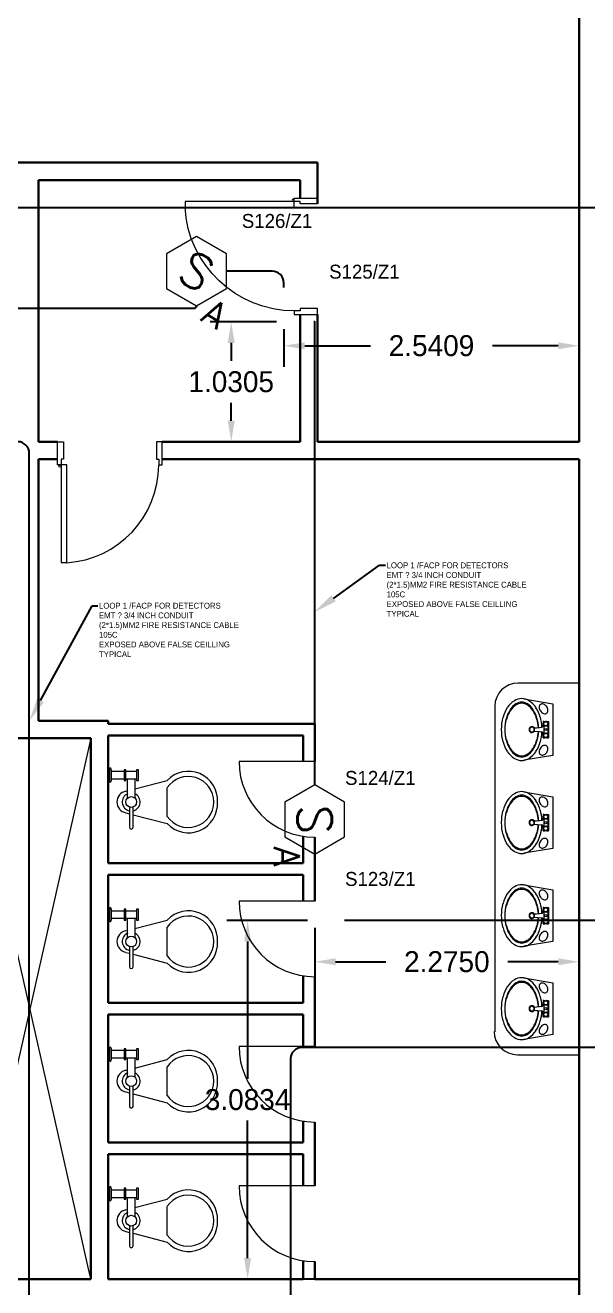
# Model space of a CAD drawing. Extents: x -3404 to 3497, y 0 to 399.
# Drawn here: x 79.76 to 84.6, y 367.8 to 378.66 of the extents above; entities that cross this region are included whole.
import ezdxf
from ezdxf import colors
from ezdxf.entities.mleader import LeaderData, LeaderLine
from ezdxf.enums import TextEntityAlignment as Align
from ezdxf.math import Vec2, Vec3

# ---------------------------------------------------------------- set-up
doc = ezdxf.new("R2010")
doc.units = 0
doc.header["$LTSCALE"] = 0.15
doc.layers.get('0').update_dxf_attribs({"color": 252})
doc.layers.get('Defpoints').update_dxf_attribs({"color": 252})
for name, color, linetype in [('0 ARCH', 252, 'Continuous'), ('0 DD', 252, 'Continuous'), ('0 sockets', 252, 'Continuous'), ('0 WIRING', 3, 'Continuous'), ('00-BT-FAS-TEXT', 2, 'Continuous'), ('AUTOINCR', 7, 'Continuous'), ('bound', 252, 'Continuous'), ('FIRE_LOOP', 7, 'Continuous')]:
    doc.layers.add(name, color=color, linetype=linetype)
for name, color, linetype, lineweight in [('anal', 252, 'Continuous', 20), ('DOOR', 252, 'Continuous', 20), ('FIXT', 252, 'Continuous', 9), ('sofa', 252, 'Continuous', 9), ('T-FIRE-B', 4, 'Continuous', 0), ('T-TEXT', 2, 'Continuous', 0), ('wall', 252, 'Continuous', 30), ('WC', 252, 'Continuous', 9)]:
    doc.layers.add(name, color=color, linetype=linetype, lineweight=lineweight)
doc.styles.add('ROMANS', font='ROMANS.shx', dxfattribs={"width": 0.8})
doc.dimstyles.get("Standard").update_dxf_attribs({"dimtxt": 0.18, "dimasz": 0.18, "dimexe": 0.18, "dimexo": 0.0625, "dimgap": 0.09, "dimtad": 0, "dimtih": 1, "dimtoh": 1, "dimdec": 4, "dimzin": 0, "dimdsep": 46, "dimtxsty": 'Standard', "dimcen": 0.09, "dimadec": 0, "dimazin": 0, "dimtfac": 1, "dimtdec": 4, "dimtofl": 0, "dimtmove": 0, "dimatfit": 3, "dimfxl": 1, "dimtolj": 1, "dimtzin": 0, "dimarcsym": 0})

# ---------------------------------------------------------------- blocks, each defined once
blk = doc.blocks.new('D100')
at = {"layer": 'DOOR'}
for points in [[(0.03, 0.2), (0.03, 1.14), (0.078, 1.14), (0.078, 0.2)], [(0.03, 0.2), (0, 0.2), (0, 0), (0.05, 0), (0.05, 0.15), (0.03, 0.15)], [(0.97, 0.2), (1, 0.2), (1, 0), (0.95, 0), (0.95, 0.15), (0.97, 0.15)]]:
    blk.add_lwpolyline(points, close=True, dxfattribs=at)
blk.add_circle((0.02, 0.21), 0.01, dxfattribs=at)
blk.add_arc((0.029, 0.2), 0.941, 0.0029, 86.9663, dxfattribs=at)
blk = doc.blocks.new('ARCH')
at = {"layer": 'anal'}
for p, q in [((84.525, 373), (84, 373)), ((83.8, 372.8), (83.8, 370)), ((83.994, 369.804), (84.525, 369.804))]:
    blk.add_line(p, q, dxfattribs=at)
for centre, start, end in [((84, 372.8), 90, 180), ((83.994, 370.004), 180, 270)]:
    blk.add_arc(centre, 0.2, start, end, dxfattribs=at)
at = {"layer": 'bound', "color": 2}
blk.add_lwpolyline([(91.902, 377.348), (94.426, 377.348), (94.426, 312.722), (-14.994, 312.722), (-14.994, 377.09), (94.639, 377.09)], dxfattribs=at)
at = {"layer": 'DOOR'}
for p, q in [((82.25, 372.325), (81.6, 372.325)), ((82.25, 371.125), (81.6, 371.125)), ((82.25, 369.875), (81.6, 369.875)), ((82.25, 368.675), (81.6, 368.675))]:
    blk.add_line(p, q, dxfattribs=at)
for points in [[(80.069, 374.875), (80.039, 374.875), (80.039, 375.075), (80.089, 375.075), (80.089, 374.925), (80.069, 374.925)], [(80.909, 374.875), (80.939, 374.875), (80.939, 375.075), (80.889, 375.075), (80.889, 374.925), (80.909, 374.925)], [(80.069, 374.875), (80.069, 374.035), (80.117, 374.035), (80.117, 374.875)]]:
    blk.add_lwpolyline(points, close=True, dxfattribs=at)
blk.add_circle((80.059, 374.865), 0.01, dxfattribs=at)
for centre, radius, start, end in [((80.064, 374.878), 0.845, 273.6111, 359.7782), ((82.25, 372.325), 0.65, 180, 270), ((82.25, 371.125), 0.65, 180, 270), ((82.25, 369.875), 0.65, 180, 270), ((82.25, 368.675), 0.65, 180, 270)]:
    blk.add_arc(centre, radius, start, end, dxfattribs=at)
at = {"layer": 'FIXT'}
for p, q in [((84.05, 372.864), (84.3, 372.822)), ((84.3, 372.822), (84.3, 372.377)), ((84.136, 372.614), (84.184, 372.618)), ((84.138, 372.613), (84.136, 372.614)), ((84.138, 372.587), (84.136, 372.586)), ((84.138, 372.613), (84.202, 372.62)), ((84.138, 372.587), (84.202, 372.58)), ((84.216, 372.67), (84.216, 372.639)), ((84.216, 372.67), (84.229, 372.67)), ((84.22, 372.669), (84.216, 372.67)), ((84.22, 372.669), (84.227, 372.669)), ((84.22, 372.669), (84.22, 372.663)), ((84.22, 372.637), (84.22, 372.563)), ((84.247, 372.67), (84.261, 372.67)), ((84.249, 372.669), (84.256, 372.669)), ((84.256, 372.669), (84.261, 372.67)), ((84.256, 372.669), (84.256, 372.663)), ((84.256, 372.637), (84.256, 372.563)), ((84.261, 372.67), (84.261, 372.53)), ((84.136, 372.586), (84.184, 372.582)), ((84.216, 372.53), (84.216, 372.561)), ((84.22, 372.531), (84.216, 372.53)), ((84.216, 372.53), (84.229, 372.53)), ((84.22, 372.531), (84.22, 372.537)), ((84.22, 372.531), (84.227, 372.531)), ((84.247, 372.53), (84.261, 372.53)), ((84.249, 372.531), (84.256, 372.531)), ((84.256, 372.531), (84.256, 372.537)), ((84.256, 372.531), (84.261, 372.53)), ((84.3, 372.377), (84.05, 372.336)), ((84.05, 372.064), (84.3, 372.022)), ((84.3, 372.022), (84.3, 371.577)), ((84.216, 371.87), (84.216, 371.839)), ((84.216, 371.87), (84.229, 371.87)), ((84.22, 371.869), (84.216, 371.87)), ((84.22, 371.869), (84.227, 371.869)), ((84.22, 371.869), (84.22, 371.863)), ((84.22, 371.837), (84.22, 371.763)), ((84.247, 371.87), (84.261, 371.87)), ((84.249, 371.869), (84.256, 371.869)), ((84.256, 371.869), (84.261, 371.87)), ((84.256, 371.869), (84.256, 371.863)), ((84.256, 371.837), (84.256, 371.763)), ((84.261, 371.87), (84.261, 371.73)), ((84.136, 371.814), (84.184, 371.818)), ((84.138, 371.813), (84.136, 371.814)), ((84.138, 371.787), (84.136, 371.786)), ((84.136, 371.786), (84.184, 371.782)), ((84.138, 371.813), (84.202, 371.82)), ((84.138, 371.787), (84.202, 371.78)), ((84.216, 371.73), (84.216, 371.761)), ((84.22, 371.731), (84.216, 371.73)), ((84.216, 371.73), (84.229, 371.73)), ((84.22, 371.731), (84.22, 371.737)), ((84.22, 371.731), (84.227, 371.731)), ((84.247, 371.73), (84.261, 371.73)), ((84.249, 371.731), (84.256, 371.731)), ((84.256, 371.731), (84.256, 371.737)), ((84.256, 371.731), (84.261, 371.73)), ((84.3, 371.577), (84.05, 371.536)), ((84.05, 371.264), (84.3, 371.222)), ((84.3, 371.222), (84.3, 370.777)), ((84.216, 371.07), (84.216, 371.039)), ((84.216, 371.07), (84.229, 371.07)), ((84.22, 371.069), (84.216, 371.07)), ((84.22, 371.069), (84.227, 371.069)), ((84.22, 371.069), (84.22, 371.063)), ((84.247, 371.07), (84.261, 371.07)), ((84.249, 371.069), (84.256, 371.069)), ((84.256, 371.069), (84.261, 371.07)), ((84.256, 371.069), (84.256, 371.063)), ((84.261, 371.07), (84.261, 370.93)), ((84.136, 371.014), (84.184, 371.018)), ((84.138, 371.013), (84.136, 371.014)), ((84.138, 370.987), (84.136, 370.986)), ((84.136, 370.986), (84.184, 370.982)), ((84.138, 371.013), (84.202, 371.02)), ((84.138, 370.987), (84.202, 370.98)), ((84.216, 370.93), (84.216, 370.961)), ((84.22, 371.037), (84.22, 370.963)), ((84.256, 371.037), (84.256, 370.963)), ((84.22, 370.931), (84.216, 370.93)), ((84.216, 370.93), (84.229, 370.93)), ((84.22, 370.931), (84.22, 370.937)), ((84.22, 370.931), (84.227, 370.931)), ((84.247, 370.93), (84.261, 370.93)), ((84.249, 370.931), (84.256, 370.931)), ((84.256, 370.931), (84.256, 370.937)), ((84.256, 370.931), (84.261, 370.93)), ((84.3, 370.777), (84.05, 370.736)), ((84.05, 370.464), (84.3, 370.422)), ((84.3, 370.422), (84.3, 369.977)), ((84.136, 370.214), (84.184, 370.218)), ((84.138, 370.213), (84.136, 370.214)), ((84.138, 370.213), (84.202, 370.22)), ((84.216, 370.27), (84.216, 370.239)), ((84.216, 370.27), (84.229, 370.27)), ((84.22, 370.269), (84.216, 370.27)), ((84.22, 370.269), (84.227, 370.269)), ((84.22, 370.269), (84.22, 370.263)), ((84.22, 370.237), (84.22, 370.163)), ((84.247, 370.27), (84.261, 370.27)), ((84.249, 370.269), (84.256, 370.269)), ((84.256, 370.269), (84.261, 370.27)), ((84.256, 370.269), (84.256, 370.263)), ((84.256, 370.237), (84.256, 370.163)), ((84.261, 370.27), (84.261, 370.13)), ((84.138, 370.187), (84.136, 370.186)), ((84.136, 370.186), (84.184, 370.182)), ((84.138, 370.187), (84.202, 370.18)), ((84.216, 370.13), (84.216, 370.161)), ((84.22, 370.131), (84.216, 370.13)), ((84.216, 370.13), (84.229, 370.13)), ((84.22, 370.131), (84.22, 370.137)), ((84.22, 370.131), (84.227, 370.131)), ((84.247, 370.13), (84.261, 370.13)), ((84.249, 370.131), (84.256, 370.131)), ((84.256, 370.131), (84.256, 370.137)), ((84.256, 370.131), (84.261, 370.13)), ((84.3, 369.977), (84.05, 369.936))]:
    blk.add_line(p, q, dxfattribs=at)
for centre, radius in [((84.238, 372.65), 0.022), ((84.238, 372.65), 0.0173), ((84.238, 372.6), 0.0095), ((84.238, 372.55), 0.022), ((84.238, 372.55), 0.0173), ((84.238, 371.85), 0.022), ((84.238, 371.85), 0.0173), ((84.238, 371.75), 0.022), ((84.238, 371.75), 0.0173), ((84.238, 371.8), 0.0095), ((84.238, 371.05), 0.022), ((84.238, 371.05), 0.0173), ((84.238, 370.95), 0.022), ((84.238, 370.95), 0.0173), ((84.238, 371), 0.0095), ((84.238, 370.25), 0.022), ((84.238, 370.25), 0.0173), ((84.238, 370.2), 0.0095), ((84.238, 370.15), 0.022), ((84.238, 370.15), 0.0173)]:
    blk.add_circle(centre, radius, dxfattribs=at)
for centre, radius, start, end in [((84.075, 372.677), 0.202, 122.0725, 146.5346), ((84.075, 372.677), 0.172, 122.0725, 146.5346), ((84.075, 372.667), 0.172, 122.0725, 146.5346), ((84.031, 372.747), 0.119, 90, 122.0725), ((84.031, 372.747), 0.0886, 90, 122.0725), ((84.031, 372.737), 0.0886, 90, 122.0725), ((84.031, 372.747), 0.119, 57.9275, 90), ((84.031, 372.747), 0.0886, 57.9275, 90), ((84.031, 372.737), 0.0886, 57.9275, 90), ((83.986, 372.677), 0.172, 33.4654, 57.9275), ((83.986, 372.667), 0.172, 33.4654, 57.9275), ((83.986, 372.677), 0.202, 33.4654, 57.9275), ((84.217, 372.791), 0.036, 154.0705, 178.3103), ((84.206, 372.796), 0.0237, 125, 154.0705), ((84.206, 372.796), 0.0237, 95.9295, 125), ((84.208, 372.784), 0.036, 71.6897, 95.9295), ((84.204, 372.773), 0.0477, 52.1518, 71.6897), ((84.194, 372.761), 0.0632, 35, 52.1518), ((84.255, 372.6), 0.4, 164.6876, 180), ((84.145, 372.63), 0.285, 146.5346, 164.6876), ((84.255, 372.6), 0.37, 164.6876, 180), ((84.145, 372.63), 0.255, 146.5346, 164.6876), ((84.145, 372.62), 0.255, 146.5346, 164.6876), ((83.916, 372.63), 0.255, 15.3124, 33.4654), ((83.916, 372.62), 0.255, 15.3124, 33.4654), ((83.916, 372.63), 0.285, 15.3124, 33.4654), ((83.806, 372.6), 0.37, 2.6867, 15.3124), ((84.229, 372.791), 0.0477, 178.3103, 197.8482), ((84.244, 372.796), 0.0632, 197.8482, 215), ((84.244, 372.796), 0.0632, 215, 232.1518), ((83.806, 372.6), 0.4, 3.1171, 15.3124), ((84.234, 372.783), 0.0477, 232.1518, 251.6897), ((84.231, 372.772), 0.036, 251.6897, 275.9295), ((84.232, 372.76), 0.0237, 275.9295, 305), ((84.194, 372.761), 0.0632, 17.8482, 35), ((84.232, 372.76), 0.0237, 305, 334.0705), ((84.221, 372.765), 0.036, 334.0705, 358.3103), ((84.209, 372.766), 0.0477, 358.3103, 17.8482), ((84.255, 372.6), 0.4, 180, 195.3124), ((84.255, 372.59), 0.37, 164.6876, 178.4524), ((84.255, 372.6), 0.37, 180, 195.3124), ((84.255, 372.61), 0.37, 181.5476, 195.3124), ((84.119, 372.6), 0.025, 31.8827, 328.1173), ((84.119, 372.6), 0.02, 90, 270), ((84.119, 372.6), 0.02, 31.4993, 90), ((84.119, 372.6), 0.02, 270, 328.5007), ((84.235, 372.6), 0.099, 171.872, 188.128), ((84.235, 372.6), 0.0978, 172.2121, 187.7879), ((83.806, 372.59), 0.37, 4.229, 15.3124), ((84.196, 372.639), 0.02, 285.0613, 0), ((84.2, 372.64), 0.02, 275.9777, 353.3473), ((84.209, 372.65), 0.0115, 315.8561, 44.1439), ((84.238, 372.679), 0.0115, 225.8561, 314.1439), ((84.238, 372.621), 0.0115, 45.8561, 134.1439), ((84.267, 372.65), 0.0115, 135.8561, 224.1439), ((84.145, 372.57), 0.285, 195.3124, 213.4654), ((84.145, 372.58), 0.255, 195.3124, 213.4654), ((84.145, 372.57), 0.255, 195.3124, 213.4654), ((83.916, 372.58), 0.255, 326.5346, 344.6876), ((83.916, 372.57), 0.255, 326.5346, 344.6876), ((83.916, 372.57), 0.285, 326.5346, 344.6876), ((83.806, 372.6), 0.37, 344.6876, 357.3133), ((83.806, 372.61), 0.37, 344.6876, 355.771), ((83.806, 372.6), 0.4, 344.6876, 356.8829), ((84.196, 372.561), 0.02, 0, 74.9387), ((84.2, 372.56), 0.02, 6.6527, 84.0223), ((84.209, 372.55), 0.0115, 315.8561, 44.1439), ((84.238, 372.579), 0.0115, 225.8561, 314.1439), ((84.238, 372.521), 0.0115, 45.8561, 134.1439), ((84.267, 372.55), 0.0115, 135.8561, 224.1439), ((84.075, 372.523), 0.202, 213.4654, 237.9275), ((84.075, 372.533), 0.172, 213.4654, 237.9275), ((84.075, 372.523), 0.172, 213.4654, 237.9275), ((84.031, 372.463), 0.0886, 237.9275, 270), ((84.031, 372.453), 0.0886, 237.9275, 270), ((84.031, 372.463), 0.0886, 270, 302.0725), ((84.031, 372.453), 0.0886, 270, 302.0725), ((83.986, 372.533), 0.172, 302.0725, 326.5346), ((83.986, 372.523), 0.172, 302.0725, 326.5346), ((83.986, 372.523), 0.202, 302.0725, 326.5346), ((84.229, 372.409), 0.0477, 162.1518, 181.6897), ((84.217, 372.409), 0.036, 181.6897, 205.9295), ((84.244, 372.404), 0.0632, 145, 162.1518), ((84.206, 372.404), 0.0237, 205.9295, 235), ((84.244, 372.404), 0.0632, 127.8482, 145), ((84.206, 372.404), 0.0237, 235, 264.0705), ((84.208, 372.416), 0.036, 264.0705, 288.3103), ((84.234, 372.417), 0.0477, 108.3103, 127.8482), ((84.231, 372.428), 0.036, 84.0705, 108.3103), ((84.204, 372.427), 0.0477, 288.3103, 307.8482), ((84.194, 372.439), 0.0632, 307.8482, 325), ((84.232, 372.44), 0.0237, 55, 84.0705), ((84.232, 372.44), 0.0237, 25.9295, 55), ((84.194, 372.439), 0.0632, 325, 342.1518), ((84.221, 372.435), 0.036, 1.6897, 25.9295), ((84.209, 372.434), 0.0477, 342.1518, 1.6897), ((84.031, 372.453), 0.119, 237.9275, 270), ((84.031, 372.453), 0.119, 270, 302.0725), ((84.075, 371.877), 0.202, 122.0725, 146.5346), ((84.031, 371.947), 0.119, 90, 122.0725), ((84.031, 371.947), 0.119, 57.9275, 90), ((83.986, 371.877), 0.202, 33.4654, 57.9275), ((84.145, 371.83), 0.285, 146.5346, 164.6876), ((84.145, 371.83), 0.255, 146.5346, 164.6876), ((84.145, 371.82), 0.255, 146.5346, 164.6876), ((84.075, 371.877), 0.172, 122.0725, 146.5346), ((84.075, 371.867), 0.172, 122.0725, 146.5346), ((84.031, 371.947), 0.0886, 90, 122.0725), ((84.031, 371.937), 0.0886, 90, 122.0725), ((84.031, 371.947), 0.0886, 57.9275, 90), ((84.031, 371.937), 0.0886, 57.9275, 90), ((83.986, 371.877), 0.172, 33.4654, 57.9275), ((83.986, 371.867), 0.172, 33.4654, 57.9275), ((83.916, 371.83), 0.255, 15.3124, 33.4654), ((83.916, 371.82), 0.255, 15.3124, 33.4654), ((83.916, 371.83), 0.285, 15.3124, 33.4654), ((84.217, 371.991), 0.036, 154.0705, 178.3103), ((84.229, 371.991), 0.0477, 178.3103, 197.8482), ((84.244, 371.996), 0.0632, 197.8482, 215), ((84.206, 371.996), 0.0237, 125, 154.0705), ((84.244, 371.996), 0.0632, 215, 232.1518), ((84.206, 371.996), 0.0237, 95.9295, 125), ((84.208, 371.984), 0.036, 71.6897, 95.9295), ((84.234, 371.983), 0.0477, 232.1518, 251.6897), ((84.204, 371.973), 0.0477, 52.1518, 71.6897), ((84.231, 371.972), 0.036, 251.6897, 275.9295), ((84.194, 371.961), 0.0632, 35, 52.1518), ((84.232, 371.96), 0.0237, 275.9295, 305), ((84.194, 371.961), 0.0632, 17.8482, 35), ((84.232, 371.96), 0.0237, 305, 334.0705), ((84.221, 371.965), 0.036, 334.0705, 358.3103), ((84.209, 371.966), 0.0477, 358.3103, 17.8482), ((84.255, 371.8), 0.4, 164.6876, 180), ((84.255, 371.8), 0.37, 164.6876, 180), ((84.255, 371.79), 0.37, 164.6876, 178.4524), ((83.806, 371.8), 0.37, 2.6867, 15.3124), ((83.806, 371.79), 0.37, 4.229, 15.3124), ((83.806, 371.8), 0.4, 3.1171, 15.3124), ((84.196, 371.839), 0.02, 285.0613, 0), ((84.2, 371.84), 0.02, 275.9777, 353.3473), ((84.209, 371.85), 0.0115, 315.8561, 44.1439), ((84.238, 371.879), 0.0115, 225.8561, 314.1439), ((84.238, 371.821), 0.0115, 45.8561, 134.1439), ((84.267, 371.85), 0.0115, 135.8561, 224.1439), ((84.255, 371.8), 0.4, 180, 195.3124), ((84.255, 371.8), 0.37, 180, 195.3124), ((84.255, 371.81), 0.37, 181.5476, 195.3124), ((84.119, 371.8), 0.025, 31.8827, 328.1173), ((84.119, 371.8), 0.02, 90, 270), ((84.119, 371.8), 0.02, 31.4993, 90), ((84.119, 371.8), 0.02, 270, 328.5007), ((84.235, 371.8), 0.099, 171.872, 188.128), ((84.235, 371.8), 0.0978, 172.2121, 187.7879), ((83.806, 371.8), 0.37, 344.6876, 357.3133), ((83.806, 371.81), 0.37, 344.6876, 355.771), ((83.806, 371.8), 0.4, 344.6876, 356.8829), ((84.196, 371.761), 0.02, 0, 74.9387), ((84.2, 371.76), 0.02, 6.6527, 84.0223), ((84.209, 371.75), 0.0115, 315.8561, 44.1439), ((84.238, 371.779), 0.0115, 225.8561, 314.1439), ((84.238, 371.721), 0.0115, 45.8561, 134.1439), ((84.267, 371.75), 0.0115, 135.8561, 224.1439), ((84.145, 371.77), 0.285, 195.3124, 213.4654), ((84.145, 371.78), 0.255, 195.3124, 213.4654), ((84.145, 371.77), 0.255, 195.3124, 213.4654), ((84.075, 371.723), 0.202, 213.4654, 237.9275), ((84.075, 371.733), 0.172, 213.4654, 237.9275), ((84.075, 371.723), 0.172, 213.4654, 237.9275), ((83.986, 371.733), 0.172, 302.0725, 326.5346), ((83.986, 371.723), 0.172, 302.0725, 326.5346), ((83.986, 371.723), 0.202, 302.0725, 326.5346), ((83.916, 371.78), 0.255, 326.5346, 344.6876), ((83.916, 371.77), 0.255, 326.5346, 344.6876), ((83.916, 371.77), 0.285, 326.5346, 344.6876), ((84.229, 371.609), 0.0477, 162.1518, 181.6897), ((84.244, 371.604), 0.0632, 145, 162.1518), ((84.244, 371.604), 0.0632, 127.8482, 145), ((84.234, 371.617), 0.0477, 108.3103, 127.8482), ((84.231, 371.628), 0.036, 84.0705, 108.3103), ((84.232, 371.64), 0.0237, 55, 84.0705), ((84.232, 371.64), 0.0237, 25.9295, 55), ((84.194, 371.639), 0.0632, 325, 342.1518), ((84.221, 371.635), 0.036, 1.6897, 25.9295), ((84.209, 371.634), 0.0477, 342.1518, 1.6897), ((84.031, 371.653), 0.119, 237.9275, 270), ((84.031, 371.663), 0.0886, 237.9275, 270), ((84.031, 371.653), 0.0886, 237.9275, 270), ((84.031, 371.663), 0.0886, 270, 302.0725), ((84.031, 371.653), 0.0886, 270, 302.0725), ((84.031, 371.653), 0.119, 270, 302.0725), ((84.217, 371.609), 0.036, 181.6897, 205.9295), ((84.206, 371.604), 0.0237, 205.9295, 235), ((84.206, 371.604), 0.0237, 235, 264.0705), ((84.208, 371.616), 0.036, 264.0705, 288.3103), ((84.204, 371.627), 0.0477, 288.3103, 307.8482), ((84.194, 371.639), 0.0632, 307.8482, 325), ((84.145, 371.03), 0.285, 146.5346, 164.6876), ((84.075, 371.077), 0.202, 122.0725, 146.5346), ((84.075, 371.077), 0.172, 122.0725, 146.5346), ((84.075, 371.067), 0.172, 122.0725, 146.5346), ((84.031, 371.147), 0.119, 90, 122.0725), ((84.031, 371.147), 0.0886, 90, 122.0725), ((84.031, 371.137), 0.0886, 90, 122.0725), ((84.031, 371.147), 0.119, 57.9275, 90), ((84.031, 371.147), 0.0886, 57.9275, 90), ((84.031, 371.137), 0.0886, 57.9275, 90), ((83.986, 371.077), 0.172, 33.4654, 57.9275), ((83.986, 371.067), 0.172, 33.4654, 57.9275), ((83.986, 371.077), 0.202, 33.4654, 57.9275), ((83.916, 371.03), 0.285, 15.3124, 33.4654), ((84.217, 371.191), 0.036, 154.0705, 178.3103), ((84.229, 371.191), 0.0477, 178.3103, 197.8482), ((84.244, 371.196), 0.0632, 197.8482, 215), ((84.206, 371.196), 0.0237, 125, 154.0705), ((84.206, 371.196), 0.0237, 95.9295, 125), ((84.208, 371.184), 0.036, 71.6897, 95.9295), ((84.204, 371.173), 0.0477, 52.1518, 71.6897), ((84.194, 371.161), 0.0632, 35, 52.1518), ((84.194, 371.161), 0.0632, 17.8482, 35), ((84.209, 371.166), 0.0477, 358.3103, 17.8482), ((84.255, 371), 0.4, 164.6876, 180), ((84.255, 371), 0.37, 164.6876, 180), ((84.255, 370.99), 0.37, 164.6876, 178.4524), ((84.145, 371.03), 0.255, 146.5346, 164.6876), ((84.145, 371.02), 0.255, 146.5346, 164.6876), ((83.916, 371.03), 0.255, 15.3124, 33.4654), ((83.916, 371.02), 0.255, 15.3124, 33.4654), ((83.806, 371), 0.37, 2.6867, 15.3124), ((83.806, 370.99), 0.37, 4.229, 15.3124), ((84.244, 371.196), 0.0632, 215, 232.1518), ((83.806, 371), 0.4, 3.1171, 15.3124), ((84.234, 371.183), 0.0477, 232.1518, 251.6897), ((84.231, 371.172), 0.036, 251.6897, 275.9295), ((84.238, 371.079), 0.0115, 225.8561, 314.1439), ((84.232, 371.16), 0.0237, 275.9295, 305), ((84.232, 371.16), 0.0237, 305, 334.0705), ((84.221, 371.165), 0.036, 334.0705, 358.3103), ((84.255, 371), 0.4, 180, 195.3124), ((84.255, 371), 0.37, 180, 195.3124), ((84.255, 371.01), 0.37, 181.5476, 195.3124), ((84.119, 371), 0.025, 31.8827, 328.1173), ((84.119, 371), 0.02, 90, 270), ((84.119, 371), 0.02, 31.4993, 90), ((84.119, 371), 0.02, 270, 328.5007), ((84.235, 371), 0.099, 171.872, 188.128), ((84.235, 371), 0.0978, 172.2121, 187.7879), ((83.806, 371), 0.37, 344.6876, 357.3133), ((83.806, 371.01), 0.37, 344.6876, 355.771), ((83.806, 371), 0.4, 344.6876, 356.8829), ((84.196, 371.039), 0.02, 285.0613, 0), ((84.196, 370.961), 0.02, 0, 74.9387), ((84.2, 371.04), 0.02, 275.9777, 353.3473), ((84.2, 370.96), 0.02, 6.6527, 84.0223), ((84.209, 371.05), 0.0115, 315.8561, 44.1439), ((84.238, 371.021), 0.0115, 45.8561, 134.1439), ((84.238, 370.979), 0.0115, 225.8561, 314.1439), ((84.267, 371.05), 0.0115, 135.8561, 224.1439), ((84.145, 370.97), 0.285, 195.3124, 213.4654), ((84.145, 370.98), 0.255, 195.3124, 213.4654), ((84.145, 370.97), 0.255, 195.3124, 213.4654), ((83.916, 370.98), 0.255, 326.5346, 344.6876), ((83.916, 370.97), 0.255, 326.5346, 344.6876), ((83.916, 370.97), 0.285, 326.5346, 344.6876), ((84.244, 370.804), 0.0632, 127.8482, 145), ((84.234, 370.817), 0.0477, 108.3103, 127.8482), ((84.209, 370.95), 0.0115, 315.8561, 44.1439), ((84.231, 370.828), 0.036, 84.0705, 108.3103), ((84.238, 370.921), 0.0115, 45.8561, 134.1439), ((84.232, 370.84), 0.0237, 55, 84.0705), ((84.232, 370.84), 0.0237, 25.9295, 55), ((84.221, 370.835), 0.036, 1.6897, 25.9295), ((84.267, 370.95), 0.0115, 135.8561, 224.1439), ((84.075, 370.923), 0.202, 213.4654, 237.9275), ((84.075, 370.933), 0.172, 213.4654, 237.9275), ((84.075, 370.923), 0.172, 213.4654, 237.9275), ((84.031, 370.853), 0.119, 237.9275, 270), ((84.031, 370.863), 0.0886, 237.9275, 270), ((84.031, 370.853), 0.0886, 237.9275, 270), ((84.031, 370.863), 0.0886, 270, 302.0725), ((84.031, 370.853), 0.0886, 270, 302.0725), ((84.031, 370.853), 0.119, 270, 302.0725), ((83.986, 370.933), 0.172, 302.0725, 326.5346), ((83.986, 370.923), 0.172, 302.0725, 326.5346), ((83.986, 370.923), 0.202, 302.0725, 326.5346), ((84.229, 370.809), 0.0477, 162.1518, 181.6897), ((84.217, 370.809), 0.036, 181.6897, 205.9295), ((84.244, 370.804), 0.0632, 145, 162.1518), ((84.206, 370.804), 0.0237, 205.9295, 235), ((84.206, 370.804), 0.0237, 235, 264.0705), ((84.208, 370.816), 0.036, 264.0705, 288.3103), ((84.204, 370.827), 0.0477, 288.3103, 307.8482), ((84.194, 370.839), 0.0632, 307.8482, 325), ((84.194, 370.839), 0.0632, 325, 342.1518), ((84.209, 370.834), 0.0477, 342.1518, 1.6897), ((84.075, 370.277), 0.202, 122.0725, 146.5346), ((84.075, 370.277), 0.172, 122.0725, 146.5346), ((84.031, 370.347), 0.119, 90, 122.0725), ((84.031, 370.347), 0.0886, 90, 122.0725), ((84.031, 370.337), 0.0886, 90, 122.0725), ((84.031, 370.347), 0.119, 57.9275, 90), ((84.031, 370.347), 0.0886, 57.9275, 90), ((84.031, 370.337), 0.0886, 57.9275, 90), ((83.986, 370.277), 0.172, 33.4654, 57.9275), ((83.986, 370.277), 0.202, 33.4654, 57.9275), ((84.206, 370.396), 0.0237, 125, 154.0705), ((84.206, 370.396), 0.0237, 95.9295, 125), ((84.208, 370.384), 0.036, 71.6897, 95.9295), ((84.204, 370.373), 0.0477, 52.1518, 71.6897), ((84.145, 370.23), 0.285, 146.5346, 164.6876), ((84.145, 370.23), 0.255, 146.5346, 164.6876), ((84.145, 370.22), 0.255, 146.5346, 164.6876), ((84.075, 370.267), 0.172, 122.0725, 146.5346), ((83.986, 370.267), 0.172, 33.4654, 57.9275), ((83.916, 370.23), 0.255, 15.3124, 33.4654), ((83.916, 370.22), 0.255, 15.3124, 33.4654), ((83.916, 370.23), 0.285, 15.3124, 33.4654), ((84.217, 370.391), 0.036, 154.0705, 178.3103), ((84.229, 370.391), 0.0477, 178.3103, 197.8482), ((84.244, 370.396), 0.0632, 197.8482, 215), ((84.244, 370.396), 0.0632, 215, 232.1518), ((84.234, 370.383), 0.0477, 232.1518, 251.6897), ((84.231, 370.372), 0.036, 251.6897, 275.9295), ((84.194, 370.361), 0.0632, 35, 52.1518), ((84.232, 370.36), 0.0237, 275.9295, 305), ((84.194, 370.361), 0.0632, 17.8482, 35), ((84.232, 370.36), 0.0237, 305, 334.0705), ((84.221, 370.365), 0.036, 334.0705, 358.3103), ((84.209, 370.366), 0.0477, 358.3103, 17.8482), ((84.255, 370.2), 0.4, 164.6876, 180), ((84.255, 370.2), 0.4, 180, 195.3124), ((84.255, 370.2), 0.37, 164.6876, 180), ((84.255, 370.19), 0.37, 164.6876, 178.4524), ((84.255, 370.2), 0.37, 180, 195.3124), ((84.255, 370.21), 0.37, 181.5476, 195.3124), ((84.119, 370.2), 0.025, 31.8827, 328.1173), ((84.119, 370.2), 0.02, 90, 270), ((84.119, 370.2), 0.02, 31.4993, 90), ((84.235, 370.2), 0.099, 171.872, 188.128), ((84.235, 370.2), 0.0978, 172.2121, 187.7879), ((83.806, 370.2), 0.37, 2.6867, 15.3124), ((83.806, 370.19), 0.37, 4.229, 15.3124), ((83.806, 370.2), 0.4, 3.1171, 15.3124), ((84.196, 370.239), 0.02, 285.0613, 0), ((84.2, 370.24), 0.02, 275.9777, 353.3473), ((84.209, 370.25), 0.0115, 315.8561, 44.1439), ((84.238, 370.279), 0.0115, 225.8561, 314.1439), ((84.238, 370.221), 0.0115, 45.8561, 134.1439), ((84.267, 370.25), 0.0115, 135.8561, 224.1439), ((84.145, 370.17), 0.285, 195.3124, 213.4654), ((84.145, 370.18), 0.255, 195.3124, 213.4654), ((84.145, 370.17), 0.255, 195.3124, 213.4654), ((84.119, 370.2), 0.02, 270, 328.5007), ((83.916, 370.18), 0.255, 326.5346, 344.6876), ((83.916, 370.17), 0.255, 326.5346, 344.6876), ((83.916, 370.17), 0.285, 326.5346, 344.6876), ((83.806, 370.2), 0.37, 344.6876, 357.3133), ((83.806, 370.21), 0.37, 344.6876, 355.771), ((83.806, 370.2), 0.4, 344.6876, 356.8829), ((84.196, 370.161), 0.02, 0, 74.9387), ((84.2, 370.16), 0.02, 6.6527, 84.0223), ((84.209, 370.15), 0.0115, 315.8561, 44.1439), ((84.238, 370.179), 0.0115, 225.8561, 314.1439), ((84.238, 370.121), 0.0115, 45.8561, 134.1439), ((84.267, 370.15), 0.0115, 135.8561, 224.1439), ((84.075, 370.123), 0.202, 213.4654, 237.9275), ((84.075, 370.133), 0.172, 213.4654, 237.9275), ((84.075, 370.123), 0.172, 213.4654, 237.9275), ((84.031, 370.063), 0.0886, 237.9275, 270), ((84.031, 370.063), 0.0886, 270, 302.0725), ((83.986, 370.133), 0.172, 302.0725, 326.5346), ((83.986, 370.123), 0.172, 302.0725, 326.5346), ((83.986, 370.123), 0.202, 302.0725, 326.5346), ((84.229, 370.009), 0.0477, 162.1518, 181.6897), ((84.217, 370.009), 0.036, 181.6897, 205.9295), ((84.244, 370.004), 0.0632, 145, 162.1518), ((84.206, 370.004), 0.0237, 205.9295, 235), ((84.244, 370.004), 0.0632, 127.8482, 145), ((84.206, 370.004), 0.0237, 235, 264.0705), ((84.208, 370.016), 0.036, 264.0705, 288.3103), ((84.234, 370.017), 0.0477, 108.3103, 127.8482), ((84.231, 370.028), 0.036, 84.0705, 108.3103), ((84.204, 370.027), 0.0477, 288.3103, 307.8482), ((84.194, 370.039), 0.0632, 307.8482, 325), ((84.232, 370.04), 0.0237, 55, 84.0705), ((84.232, 370.04), 0.0237, 25.9295, 55), ((84.194, 370.039), 0.0632, 325, 342.1518), ((84.221, 370.035), 0.036, 1.6897, 25.9295), ((84.209, 370.034), 0.0477, 342.1518, 1.6897), ((84.031, 370.053), 0.119, 237.9275, 270), ((84.031, 370.053), 0.0886, 237.9275, 270), ((84.031, 370.053), 0.0886, 270, 302.0725), ((84.031, 370.053), 0.119, 270, 302.0725)]:
    blk.add_arc(centre, radius, start, end, dxfattribs=at)
at = {"layer": 'sofa'}
for p, q in [((80.319, 367.9), (79.275, 372.525)), ((80.325, 372.525), (79.281, 367.9))]:
    blk.add_line(p, q, dxfattribs=at)
at = {"layer": 'wall'}
for p, q in [((84.525, 375.075), (84.525, 379.125)), ((82.275, 377.475), (77.325, 377.475)), ((82.275, 377.475), (82.275, 377.12)), ((79.875, 377.325), (79.875, 375.075)), ((82.125, 377.325), (79.875, 377.325)), ((82.125, 377.325), (82.125, 377.17)), ((84.525, 377.25), (84.525, 375.075)), ((82.125, 376.17), (82.125, 375.075)), ((82.275, 376.17), (82.275, 375.075)), ((79.875, 375.075), (80.039, 375.075)), ((80.939, 375.075), (82.125, 375.075)), ((82.275, 375.075), (84.525, 375.075)), ((79.875, 372.675), (79.875, 374.925)), ((79.875, 374.925), (80.039, 374.925)), ((80.939, 374.925), (84.525, 374.925)), ((84.525, 374.925), (84.525, 367.875)), ((84.525, 367.725), (84.525, 374.925)), ((79.875, 372.675), (80.475, 372.675)), ((80.475, 372.675), (80.475, 372.65)), ((80.475, 372.65), (82.25, 372.65)), ((82.25, 372.65), (82.25, 372.325)), ((79.8, 372.525), (79.275, 372.525)), ((79.8, 372.525), (80.325, 372.525)), ((80.325, 372.525), (80.325, 367.875)), ((80.475, 372.55), (80.475, 371.45)), ((80.475, 372.55), (82.15, 372.55)), ((82.15, 372.55), (82.15, 372.325)), ((82.15, 371.683), (82.15, 371.45)), ((82.25, 371.675), (82.25, 371.125)), ((80.475, 371.45), (82.15, 371.45)), ((80.475, 371.35), (80.475, 370.25)), ((80.475, 371.35), (82.15, 371.35)), ((82.15, 371.35), (82.15, 371.125)), ((82.15, 370.483), (82.15, 370.25)), ((82.25, 370.475), (82.25, 369.875)), ((80.475, 370.25), (82.15, 370.25)), ((80.475, 370.15), (82.15, 370.15)), ((80.475, 370.15), (80.475, 369.05)), ((82.15, 370.15), (82.15, 369.875)), ((82.15, 369.233), (82.15, 369.05)), ((82.25, 369.225), (82.25, 368.675)), ((80.475, 369.05), (82.15, 369.05)), ((80.475, 368.95), (80.475, 367.875)), ((80.475, 368.95), (82.15, 368.95)), ((82.15, 368.95), (82.15, 368.675)), ((82.15, 368.033), (82.15, 367.875)), ((82.25, 368.025), (82.25, 367.875)), ((80.325, 367.875), (79.275, 367.875)), ((79.275, 367.875), (80.325, 367.875)), ((82.15, 367.875), (80.475, 367.875)), ((80.475, 367.875), (82.15, 367.875)), ((84.525, 367.875), (82.25, 367.875)), ((82.25, 367.875), (84.525, 367.875))]:
    blk.add_line(p, q, dxfattribs=at)
at = {"layer": 'WC'}
for p, q in [((80.487, 372.147), (80.487, 372.27)), ((80.502, 372.162), (80.502, 372.255)), ((80.61, 372.239), (80.502, 372.239)), ((80.502, 372.177), (80.61, 372.177)), ((80.61, 372.255), (80.61, 372.162)), ((80.626, 372.255), (80.61, 372.255)), ((80.61, 372.162), (80.626, 372.162)), ((80.626, 372.162), (80.626, 372.255)), ((80.718, 372.239), (80.626, 372.239)), ((80.626, 372.177), (80.718, 372.177)), ((80.641, 372.011), (80.641, 372.177)), ((80.703, 372.177), (80.703, 372.011)), ((80.703, 372.089), (80.981, 372.162)), ((80.718, 372.255), (80.718, 372.162)), ((80.734, 372.255), (80.718, 372.255)), ((80.718, 372.162), (80.734, 372.162)), ((80.734, 372.162), (80.734, 372.255)), ((80.626, 372.069), (80.642, 372.073)), ((80.981, 371.853), (80.981, 372.1)), ((80.626, 371.884), (80.657, 371.876)), ((80.657, 371.933), (80.657, 371.76)), ((80.688, 371.76), (80.688, 371.933)), ((80.688, 371.868), (80.981, 371.791)), ((80.487, 370.947), (80.487, 371.07)), ((80.502, 370.962), (80.502, 371.055)), ((80.61, 371.039), (80.502, 371.039)), ((80.502, 370.977), (80.61, 370.977)), ((80.61, 371.055), (80.61, 370.962)), ((80.626, 371.055), (80.61, 371.055)), ((80.61, 370.962), (80.626, 370.962)), ((80.626, 370.962), (80.626, 371.055)), ((80.718, 371.039), (80.626, 371.039)), ((80.626, 370.977), (80.718, 370.977)), ((80.641, 370.811), (80.641, 370.977)), ((80.703, 370.977), (80.703, 370.811)), ((80.703, 370.889), (80.981, 370.962)), ((80.718, 371.055), (80.718, 370.962)), ((80.734, 371.055), (80.718, 371.055)), ((80.718, 370.962), (80.734, 370.962)), ((80.734, 370.962), (80.734, 371.055)), ((80.626, 370.869), (80.642, 370.873)), ((80.981, 370.653), (80.981, 370.9)), ((80.626, 370.684), (80.657, 370.676)), ((80.657, 370.733), (80.657, 370.56)), ((80.688, 370.56), (80.688, 370.733)), ((80.688, 370.668), (80.981, 370.591)), ((80.487, 369.747), (80.487, 369.87)), ((80.502, 369.762), (80.502, 369.855)), ((80.61, 369.839), (80.502, 369.839)), ((80.502, 369.777), (80.61, 369.777)), ((80.61, 369.855), (80.61, 369.762)), ((80.626, 369.855), (80.61, 369.855)), ((80.626, 369.762), (80.626, 369.855)), ((80.718, 369.839), (80.626, 369.839)), ((80.626, 369.777), (80.718, 369.777)), ((80.641, 369.611), (80.641, 369.777)), ((80.703, 369.777), (80.703, 369.611)), ((80.718, 369.855), (80.718, 369.762)), ((80.734, 369.855), (80.718, 369.855)), ((80.734, 369.762), (80.734, 369.855)), ((80.61, 369.762), (80.626, 369.762)), ((80.626, 369.669), (80.642, 369.673)), ((80.703, 369.689), (80.981, 369.762)), ((80.718, 369.762), (80.734, 369.762)), ((80.981, 369.453), (80.981, 369.7)), ((80.626, 369.484), (80.657, 369.476)), ((80.657, 369.533), (80.657, 369.36)), ((80.688, 369.36), (80.688, 369.533)), ((80.688, 369.468), (80.981, 369.391)), ((80.487, 368.547), (80.487, 368.67)), ((80.502, 368.562), (80.502, 368.655)), ((80.61, 368.639), (80.502, 368.639)), ((80.502, 368.577), (80.61, 368.577)), ((80.61, 368.655), (80.61, 368.562)), ((80.626, 368.655), (80.61, 368.655)), ((80.626, 368.562), (80.626, 368.655)), ((80.718, 368.639), (80.626, 368.639)), ((80.626, 368.577), (80.718, 368.577)), ((80.641, 368.411), (80.641, 368.577)), ((80.703, 368.577), (80.703, 368.411)), ((80.718, 368.655), (80.718, 368.562)), ((80.734, 368.655), (80.718, 368.655)), ((80.734, 368.562), (80.734, 368.655)), ((80.61, 368.562), (80.626, 368.562)), ((80.626, 368.469), (80.642, 368.473)), ((80.703, 368.489), (80.981, 368.562)), ((80.718, 368.562), (80.734, 368.562)), ((80.981, 368.253), (80.981, 368.5)), ((80.626, 368.284), (80.657, 368.276)), ((80.657, 368.333), (80.657, 368.16)), ((80.688, 368.16), (80.688, 368.333)), ((80.688, 368.268), (80.981, 368.191))]:
    blk.add_line(p, q, dxfattribs=at)
for centre in [(80.672, 371.977), (80.672, 370.777), (80.672, 369.577), (80.672, 368.377)]:
    blk.add_circle(centre, 0.0463, dxfattribs=at)
for centre, radius, start, end in [((80.486, 372.254), 0.0161, 2.4084, 87.5916), ((80.486, 372.163), 0.0161, 272.4084, 357.5916), ((81.164, 371.991), 0.25, 356.62, 136.9828), ((81.162, 371.976), 0.22, 0.3, 145.4946), ((80.643, 371.977), 0.0942, 100.3889, 259.6111), ((80.672, 371.977), 0.0772, 112.8505, 258.577), ((80.672, 371.977), 0.0772, 281.8763, 66.5863), ((81.162, 371.978), 0.22, 214.5054, 359.7), ((81.164, 371.962), 0.25, 223.0172, 3.38), ((80.672, 371.76), 0.0154, 180, 0), ((80.486, 371.054), 0.0161, 2.4084, 87.5916), ((80.486, 370.963), 0.0161, 272.4084, 357.5916), ((81.164, 370.791), 0.25, 356.62, 136.9828), ((81.162, 370.776), 0.22, 0.3, 145.4946), ((80.643, 370.777), 0.0942, 100.3889, 259.6111), ((80.672, 370.777), 0.0772, 112.8505, 258.577), ((80.672, 370.777), 0.0772, 281.8763, 66.5863), ((81.162, 370.778), 0.22, 214.5054, 359.7), ((81.164, 370.762), 0.25, 223.0172, 3.38), ((80.672, 370.56), 0.0154, 180, 0), ((80.486, 369.854), 0.0161, 2.4084, 87.5916), ((81.164, 369.591), 0.25, 356.62, 136.9828), ((81.162, 369.576), 0.22, 0.3, 145.4946), ((80.486, 369.763), 0.0161, 272.4084, 357.5916), ((80.643, 369.577), 0.0942, 100.3889, 259.6111), ((80.672, 369.577), 0.0772, 112.8505, 258.577), ((80.672, 369.577), 0.0772, 281.8763, 66.5863), ((81.162, 369.578), 0.22, 214.5054, 359.7), ((81.164, 369.562), 0.25, 223.0172, 3.38), ((80.672, 369.36), 0.0154, 180, 0), ((80.486, 368.654), 0.0161, 2.4084, 87.5916), ((81.164, 368.391), 0.25, 356.62, 136.9828), ((81.162, 368.376), 0.22, 0.3, 145.4946), ((80.486, 368.563), 0.0161, 272.4084, 357.5916), ((80.643, 368.377), 0.0942, 100.3889, 259.6111), ((80.672, 368.377), 0.0772, 112.8505, 258.577), ((80.672, 368.377), 0.0772, 281.8763, 66.5863), ((81.162, 368.378), 0.22, 214.5054, 359.7), ((81.164, 368.362), 0.25, 223.0172, 3.38), ((80.672, 368.16), 0.0154, 180, 0)]:
    blk.add_arc(centre, radius, start, end, dxfattribs=at)
at = {"layer": 'wall', "xscale": -1, "rotation": 90}
blk.add_blockref('D100', (82.275, 377.17), dxfattribs=at)
blk = doc.blocks.new('dressable smoke detectore above false ceiling')
blk.add_lwpolyline([(200, 0), (100, 173.2), (-100, 173.2), (-200, 0), (-100, -173.2), (100, -173.2)], close=True)
at = {"layer": 'T-TEXT', "style": 'ROMANS'}
blk.add_attdef('S', text='', height=200, dxfattribs=at).set_placement((0, 0, 0), align=Align.MIDDLE)
blk.add_attdef('A', text='', height=150, dxfattribs=at).set_placement((214.9, -161.3), align=Align.MIDDLE_CENTER)
blk = doc.blocks.new('*D208')
at = {"layer": '0 DD', "color": 0, "lineweight": -2, "transparency": 16777216}
for p, q in [((82.25, 370.896), (82.25, 370.423)), ((84.525, 370.896), (84.525, 370.423)), ((82.43, 370.603), (82.862, 370.603)), ((84.345, 370.603), (83.912, 370.603))]:
    blk.add_line(p, q, dxfattribs=at)
at = {"layer": '0 DD', "color": 0, "transparency": 16777216}
for points in [[(82.43, 370.633), (82.43, 370.573), (82.25, 370.603)], [(84.345, 370.633), (84.345, 370.573), (84.525, 370.603)]]:
    blk.add_solid(points, dxfattribs=at)
at = {"layer": 'Defpoints', "color": 0, "transparency": 16777216}
for p in [(82.25, 370.958), (84.525, 370.958), (84.525, 370.603)]:
    blk.add_point(p, dxfattribs=at)
at = {"layer": '0 DD', "color": 0, "transparency": 16777216, "insert": (83.387, 370.603), "char_height": 0.18, "attachment_point": 5}
blk.add_mtext('\\A1;2.2750', dxfattribs=at)
blk = doc.blocks.new('*D209')
at = {"layer": '0 DD', "color": 0, "lineweight": -2, "transparency": 16777216}
for p, q in [((82.187, 370.958), (81.493, 370.958)), ((81.673, 370.778), (81.673, 369.597)), ((81.673, 368.055), (81.673, 369.237)), ((82.347, 367.875), (81.493, 367.875))]:
    blk.add_line(p, q, dxfattribs=at)
at = {"layer": '0 DD', "color": 0, "transparency": 16777216}
for points in [[(81.643, 370.778), (81.703, 370.778), (81.673, 370.958)], [(81.643, 368.055), (81.703, 368.055), (81.673, 367.875)]]:
    blk.add_solid(points, dxfattribs=at)
at = {"layer": 'Defpoints', "color": 0, "transparency": 16777216}
for p in [(82.25, 370.958), (81.673, 367.875), (82.409, 367.875)]:
    blk.add_point(p, dxfattribs=at)
at = {"layer": '0 DD', "color": 0, "transparency": 16777216, "insert": (81.673, 369.417), "char_height": 0.18, "attachment_point": 5}
blk.add_mtext('\\A1;3.0834', dxfattribs=at)
blk = doc.blocks.new('*D223')
at = {"layer": '0 DD', "color": 0, "lineweight": -2, "transparency": 16777216}
for p, q in [((81.984, 376.043), (81.984, 375.72)), ((84.525, 376.043), (84.525, 375.72)), ((82.164, 375.9), (82.73, 375.9)), ((84.345, 375.9), (83.78, 375.9))]:
    blk.add_line(p, q, dxfattribs=at)
at = {"layer": '0 DD', "color": 0, "transparency": 16777216}
for points in [[(82.164, 375.93), (82.164, 375.87), (81.984, 375.9)], [(84.345, 375.93), (84.345, 375.87), (84.525, 375.9)]]:
    blk.add_solid(points, dxfattribs=at)
at = {"layer": 'Defpoints', "color": 0, "transparency": 16777216}
for p in [(81.984, 376.105), (84.525, 376.105), (84.525, 375.9)]:
    blk.add_point(p, dxfattribs=at)
at = {"layer": '0 DD', "color": 0, "transparency": 16777216, "insert": (83.255, 375.9), "char_height": 0.18, "attachment_point": 5}
blk.add_mtext('\\A1;2.5409', dxfattribs=at)
blk = doc.blocks.new('*D224')
at = {"layer": '0 DD', "color": 0, "lineweight": -2, "transparency": 16777216}
for p, q in [((81.922, 376.105), (81.352, 376.105)), ((81.532, 375.925), (81.532, 375.77)), ((81.532, 375.255), (81.532, 375.41)), ((81.922, 375.075), (81.352, 375.075))]:
    blk.add_line(p, q, dxfattribs=at)
at = {"layer": '0 DD', "color": 0, "transparency": 16777216}
for points in [[(81.502, 375.925), (81.562, 375.925), (81.532, 376.105)], [(81.502, 375.255), (81.562, 375.255), (81.532, 375.075)]]:
    blk.add_solid(points, dxfattribs=at)
at = {"layer": 'Defpoints', "color": 0, "transparency": 16777216}
for p in [(81.984, 376.105), (81.532, 375.075), (81.984, 375.075)]:
    blk.add_point(p, dxfattribs=at)
at = {"layer": '0 DD', "color": 0, "transparency": 16777216, "insert": (81.532, 375.59), "char_height": 0.18, "attachment_point": 5}
blk.add_mtext('\\A1;1.0305', dxfattribs=at)

msp = doc.modelspace()

# ---------------------------------------------------------------- linework, layer by layer
at = {"layer": '0 sockets', "color": 3}
msp.add_lwpolyline([(79.79542, 355.875), (79.79542, 374.975, 0.41421356), (79.69542, 375.075), (76.99798, 375.075)], format="xyb", dxfattribs=at)
at = {"layer": 'FIRE_LOOP', "color": 3}
for points in [[(81.98414, 376.40253), (81.98414, 376.44177, 0.41421356), (81.88414, 376.54177), (81.49062, 376.54177)], [(81.23299, 376.24474), (81.23299, 376.24449, -0.41421356), (81.20847, 376.21997), (78.06411, 376.21997)], [(87.91915, 374.80262), (87.91915, 371.05837, -0.41421356), (87.81915, 370.95837), (82.50762, 370.95837)], [(82.0461, 366.21202), (82.0461, 369.7701, -0.41421356), (82.1461, 369.8701), (87.67078, 369.8701)]]:
    msp.add_lwpolyline(points, format="xyb", dxfattribs=at)
for points in [[(82.25, 372.12449), (82.25, 376.1055), (82.24176, 376.1055)], [(82.25, 371.25584), (82.25, 371.52954)]]:
    msp.add_lwpolyline(points, dxfattribs=at)

# ---------------------------------------------------------------- block references
at = {"layer": '0 ARCH', "color": 3}
msp.add_blockref('ARCH', (0, 0), dxfattribs=at)
at = {"layer": 'T-FIRE-B', "color": 2, "xscale": 0.001487761816891826, "yscale": 0.001487761816891826, "zscale": 0.001487761816891826}
for p, rotation in [((81.23299, 376.54177), 329.851326100119), ((82.25, 371.82702), 270)]:
    msp.add_blockref('dressable smoke detectore above false ceiling', p, dxfattribs=dict(at, rotation=rotation)).add_auto_attribs({'S': 'S', 'A': 'A'})

# ---------------------------------------------------------------- texts
at = {"layer": 'AUTOINCR', "color": 2}
for s, p in [('S126/Z1', (81.62325, 376.87758)), ('S125/Z1', (82.3744, 376.44131)), ('S124/Z1', (82.51122, 372.08811)), ('S123/Z1', (82.51122, 371.21945))]:
    msp.add_text(s, height=0.12, dxfattribs=at).set_placement(p, align=Align.BOTTOM_LEFT)

# ---------------------------------------------------------------- dimensions: what is measured, and where the dimension line sits
at = {"layer": '0 DD', "color": 6}
for base, p1, p2, picture, middle in [((81.53211, 375.075), (81.98414, 376.1055), (81.98414, 375.075), '*D224', (81.53211, 375.59025)), ((81.67263, 367.875), (82.25, 370.95837), (82.40933, 367.875), '*D209', (81.67263, 369.41668))]:
    dim = msp.add_linear_dim(base=base, p1=p1, p2=p2, angle=90, dimstyle='Standard', dxfattribs=at)
    dim.commit()
    dim.dimension.update_dxf_attribs({"geometry": picture, "text_midpoint": middle})
for base, p1, p2, picture, middle in [((84.525, 375.9), (81.98414, 376.1055), (84.525, 376.1055), '*D223', (83.25457, 375.9)), ((84.525, 370.60258), (82.25, 370.95837), (84.525, 370.95837), '*D208', (83.3875, 370.60258))]:
    dim = msp.add_linear_dim(base=base, p1=p1, p2=p2, dimstyle='Standard', dxfattribs=at)
    dim.commit()
    dim.dimension.update_dxf_attribs({"geometry": picture, "text_midpoint": middle})

# ---------------------------------------------------------------- leaders
at = {"layer": '0 WIRING', "color": 3}
ml = msp.add_multileader_mtext('Standard', dxfattribs=at)
ml.set_content('LOOP 1 /FACP FOR DETECTORS\\PEMT ? 3/4 INCH CONDUIT\\P(2*1.5)MM2 FIRE RESISTANCE CABLE 105C\\PEXPOSED ABOVE FALSE CEILLING\\PTYPICAL\\P', color=6)
ml.set_leader_properties()
ml.build(insert=Vec2(0, 0))
ml.multileader.update_dxf_attribs({"text_right_attachment_type": 6, "dogleg_length": 0.05, "arrow_head_size": 0.2})
ctx = ml.context
ctx.base_point, ctx.char_height, ctx.arrow_head_size, ctx.landing_gap_size = Vec3(82.8589, 374.01224), 0.05, 0.2, 0.01
ctx.right_attachment = 6
notes = []
notes.append((ctx, [(0, (1, 1, 0), (82.8089, 374.01224), (1, 0), 0.05, [(0, [(82.25, 373.61139)], 0, [])])]))
ctx.mtext.insert, ctx.mtext.width, ctx.mtext.flow_direction = Vec3(82.8689, 374.03724), 1.2442461, 5
ml = msp.add_multileader_mtext('Standard', dxfattribs=at)
ml.set_content('LOOP 1 /FACP FOR DETECTORS\\PEMT ? 3/4 INCH CONDUIT\\P(2*1.5)MM2 FIRE RESISTANCE CABLE 105C\\PEXPOSED ABOVE FALSE CEILLING\\PTYPICAL\\P', color=6)
ml.set_leader_properties()
ml.build(insert=Vec2(0, 0))
ml.multileader.update_dxf_attribs({"text_right_attachment_type": 6, "dogleg_length": 0.05, "arrow_head_size": 0.2})
ctx = ml.context
ctx.base_point, ctx.char_height, ctx.arrow_head_size, ctx.landing_gap_size = Vec3(80.38455, 373.665), 0.05, 0.2, 0.01
ctx.right_attachment = 6
notes.append((ctx, [(0, (1, 1, 0), (80.33455, 373.665), (1, 0), 0.05, [(0, [(79.79542, 372.675)], 0, [])])]))
ctx.mtext.insert, ctx.mtext.width, ctx.mtext.flow_direction = Vec3(80.39455, 373.69), 1.2442461, 5
at = {"layer": '00-BT-FAS-TEXT', "color": 3}
ml = msp.add_multileader_mtext('Standard', dxfattribs=at)
ml.set_content('{\\C2;ZONE 1 /FACP FOR DETECTORS\\PEMT ? 3/4 INCH CONDUIT\\P(2*1.5)MM2 FIRE RESISTANCE CABLE 105C\\PEXPOSED ABOVE FALSE CEILLING\\PTYPICAL}', color=6)
ml.set_leader_properties()
ml.build(insert=Vec2(0, 0))
ml.multileader.update_dxf_attribs({"text_right_attachment_type": 6, "dogleg_length": 0.05, "arrow_head_size": 0.2})
ctx = ml.context
ctx.base_point, ctx.char_height, ctx.arrow_head_size, ctx.landing_gap_size = Vec3(50.48109, 371.55466), 0.05, 0.2, 0.01
ctx.right_attachment = 6
notes.append((ctx, [(0, (1, 1, 0), (50.43109, 371.55466), (1, 0), 0.05, [(0, [(49.225, 372.03265)], 0, [])])]))
ctx.mtext.insert, ctx.mtext.width, ctx.mtext.flow_direction = Vec3(50.49109, 371.57966), 3430, 5
for ctx, leaders in notes:
    for number, flags, end, landing, length, lines in leaders:
        leader = LeaderData()
        leader.index, (leader.has_last_leader_line, leader.has_dogleg_vector, leader.attachment_direction) = number, flags
        leader.last_leader_point, leader.dogleg_vector, leader.dogleg_length = Vec3(end), Vec3(landing), length
        for number, points, colour, breaks in lines:
            line = LeaderLine()
            line.index, line.vertices, line.color, line.breaks = number, Vec3.list(points), colors.encode_raw_color(colour), breaks
            leader.lines.append(line)
        ctx.leaders.append(leader)

doc.saveas('drawing.dxf')
